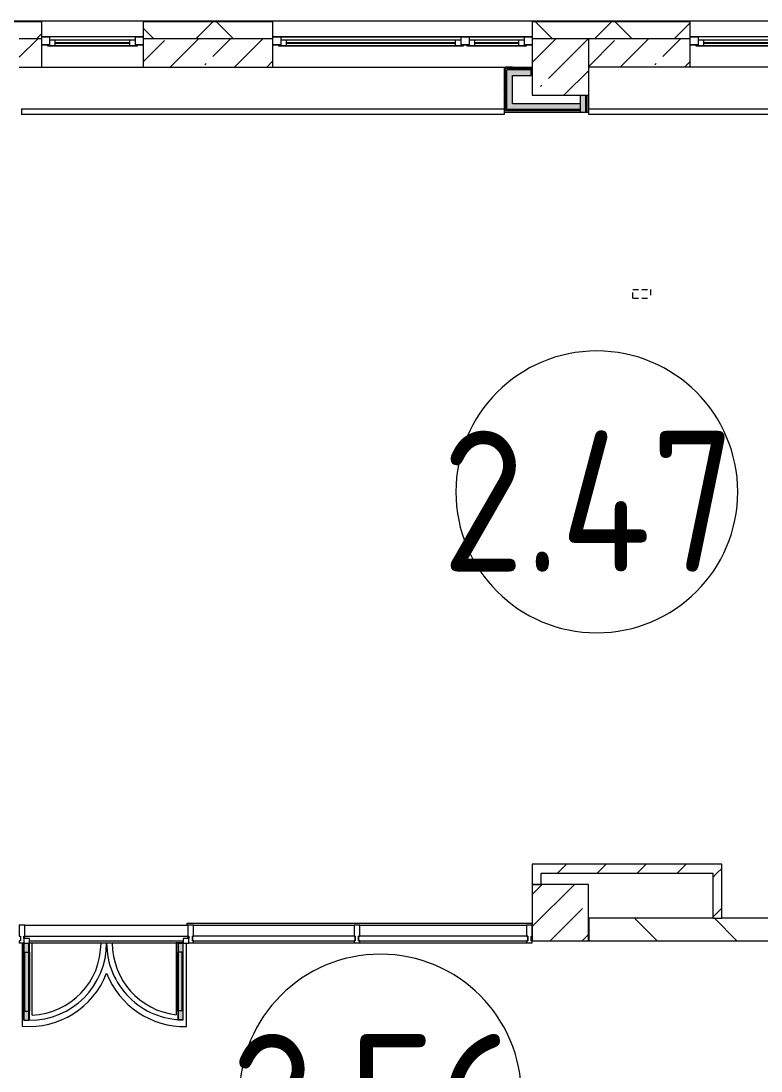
# Model space of a CAD drawing. Header units: millimetres. Extents: x 11693 to 241752, y -8553 to 29926.
# Drawn here: x 200806 to 207369, y 12246 to 21558 of the extents above; entities that cross this region are included whole.
import ezdxf

# ---------------------------------------------------------------- set-up
doc = ezdxf.new("R2010")
doc.units = ezdxf.units.MM
doc.linetypes.add('200_ШТРИХ__ш1_п0_6_', pattern=[80, 50, -30])
for name, color, linetype, lineweight in [('A-AREA-IDEN', 7, 'Continuous', 9), ('A-DETL-MBND', 7, '200_ШТРИХ__ш1_п0_6_', 9), ('A-GLAZ-2', 7, 'Continuous', 5), ('A-GLAZ-CURT-2', 7, 'Continuous', 5), ('A-GLAZ-CWMG-2', 7, 'Continuous', 5), ('A-WALL-2', 7, 'Continuous', 9), ('A-WALL-5', 7, 'Continuous', 5), ('I-WALL-3', 7, 'Continuous', 5), ('S-COLS', 7, 'Continuous', 5)]:
    doc.layers.add(name, color=color, linetype=linetype, lineweight=lineweight)
for name, color, linetype, lineweight, true_color in [('A-DETL-GENF-3', 7, 'Continuous', 5, 0xe2e2e2), ('A-DETL-GENF-4', 7, 'Continuous', 5, 0xaaaaaa), ('A-DOOR-2', 7, 'Continuous', 5, 0xaaaaaa), ('A-FLOR-1', 7, 'Continuous', 5, 0xaaaaaa), ('I-WALL-1', 7, 'Continuous', 5, 0xe7e7e7), ('I-WALL-2', 7, 'Continuous', 9, 0xe7e7e7)]:
    doc.layers.add(name, color=color, linetype=linetype, lineweight=lineweight, true_color=true_color)
doc.styles.add('GOST Common_3', font='GOST_Common.ttf', dxfattribs={"width": 0.9, "height": 1250})
pattern_1 = [(45, (89739.8, 0), (-285.1231, 285.1231), []), (45, (90024.94, 0), (-285.1231, 285.1231), [504.031, -100.806, 16.764, -84.042])]
pattern_2 = [(45, (89739.81, 0), (-176.7767, 176.7767), [])]
pattern_3 = [(45, (89739.8, 0), (-530.33, 530.33), []), (135, (89739.8, 0), (-530.33, -530.33), [])]

# ---------------------------------------------------------------- blocks, each defined once
blk = doc.blocks.new('120_Окно_СКБ_1Ст - 120_Окно_СКБ_1Ст 900х2500_h_ с форточкой-22877787-Общий план 2 этажа с размещением фрагментов 2_1-2_7')
at = {"layer": 'A-GLAZ-2'}
for p, q in [((-450, -127), (-450, -57)), ((-450, -57), (-380, -57)), ((450, -57), (-450, -57)), ((-380, -57), (-380, -127)), ((380, -87), (-380, -87)), ((-380, -87), (-380, -127)), ((-330, -137), (-330, -87)), ((330, -137), (330, -87)), ((380, -127), (380, -57)), ((380, -57), (450, -57)), ((380, -127), (380, -87)), ((450, -57), (450, -127)), ((-380, -127), (-450, -127)), ((-450, -127), (-400, -127)), ((-380, -127), (-400, -127)), ((-400, -127), (-400, -137)), ((-400, -137), (400, -137)), ((400, -137), (-400, -137)), ((-330, -107), (330, -107)), ((330, -117), (-330, -117)), ((450, -127), (380, -127)), ((400, -127), (380, -127)), ((400, -127), (450, -127)), ((400, -137), (400, -127))]:
    blk.add_line(p, q, dxfattribs=at)
blk = doc.blocks.new('120_Окно_СКБ_2Ст_Фрамуга сверху - 120_Окно_СКБ_2Ст_2300х2500_h_ ДОО-V135-Общий план 2 этажа с размещением фрагментов 2_1-2_7')
at = {"layer": 'A-GLAZ-2'}
for p, q in [((-1150, -127), (-1150, -57)), ((-1150, -57), (-1080, -57)), ((1150, -57), (-1150, -57)), ((-1080, -57), (-1080, -127)), ((-1080, -57), (1080, -57)), ((520, -87), (-1080, -87)), ((-1080, -87), (-1080, -127)), ((-1030, -137), (-1030, -87)), ((470, -137), (470, -87)), ((520, -127), (520, -57)), ((520, -57), (590, -57)), ((520, -127), (520, -87)), ((590, -57), (590, -127)), ((1080, -87), (590, -87)), ((590, -87), (590, -127)), ((640, -137), (640, -87)), ((1030, -137), (1030, -87)), ((1080, -127), (1080, -57)), ((1080, -57), (1150, -57)), ((1080, -127), (1080, -87)), ((1150, -57), (1150, -127)), ((-1080, -127), (-1150, -127)), ((-1150, -127), (-1100, -127)), ((-1080, -127), (-1100, -127)), ((-1100, -127), (-1100, -137)), ((-1100, -137), (540, -137)), ((540, -137), (-1100, -137)), ((-1030, -107), (470, -107)), ((470, -117), (-1030, -117)), ((590, -127), (520, -127)), ((540, -127), (520, -127)), ((540, -127), (570, -127)), ((540, -127), (570, -127)), ((540, -137), (540, -127)), ((590, -127), (570, -127)), ((570, -127), (570, -137)), ((570, -137), (1100, -137)), ((1100, -137), (570, -137)), ((640, -107), (1030, -107)), ((1030, -117), (640, -117)), ((1150, -127), (1080, -127)), ((1100, -127), (1080, -127)), ((1100, -127), (1150, -127)), ((1100, -137), (1100, -127))]:
    blk.add_line(p, q, dxfattribs=at)
blk = doc.blocks.new('BSC_Колонна _Прямоугольная - 500х500-23282985-Общий план 2 этажа с размещением фрагментов 2_1-2_7')
at = {"layer": 'S-COLS'}
h = blk.add_hatch(dxfattribs=at)
h.set_pattern_fill('FP_135', color=256, style=0, pattern_type=2)
h.set_pattern_definition([(45, (-115850.45, -21150), (-285.1231, 285.1231), []), (45, (-115565.32, -21150), (-285.1231, 285.1231), [504.031, -100.806, 16.764, -84.042])])
h.paths.add_polyline_path([(-250, -250), (250, -250), (250, 250), (-250, 250), (-250, 78.5)])
for p, q in [((250, 250), (-250, 250)), ((-250, 250), (-250, -250)), ((250, -250), (250, 250)), ((-250, -250), (250, -250))]:
    blk.add_line(p, q, dxfattribs=at)
blk = doc.blocks.new('Прямоугольный импост - Импост структурный с накладкой - 160мм Темный-32356295-Общий план 2 этажа с размещением фрагментов 2_1-2_7')
at = {"layer": 'A-GLAZ-CWMG-2'}
for p, q in [((-50, 40), (-50, 140)), ((-50, 140), (0, 140)), ((0, 140), (0, 40)), ((-40, 40), (-50, 40)), ((-40, 20), (-40, 40)), ((-10, 40), (-10, 0)), ((0, 40), (-10, 40)), ((-10, 0), (0, 0)), ((0, 0), (0, -17)), ((0, -17), (-40, -17))]:
    blk.add_line(p, q, dxfattribs=at)
blk = doc.blocks.new('Системная панель - Стекло - 40мм-32428871-Общий план 2 этажа с размещением фрагментов 2_1-2_7')
at = {"layer": 'A-GLAZ-CURT-2'}
for p, q in [((749.5, 0), (-749.5, 0)), ((-749.5, 0), (-749.5, -40)), ((749.5, -40), (749.5, 0)), ((-749.5, -40), (749.5, -40))]:
    blk.add_line(p, q, dxfattribs=at)
blk = doc.blocks.new('Прямоугольный импост - Импост структурный с накладкой - 160мм Темный-32428319-Общий план 2 этажа с размещением фрагментов 2_1-2_7')
at = {"layer": 'A-GLAZ-CWMG-2'}
for p, q in [((0, 140), (-50, 140)), ((-50, 140), (-50, 40)), ((0, 40), (0, 140)), ((-50, 40), (-40, 40)), ((-40, 0), (-50, 0)), ((-50, 0), (-50, -17)), ((-40, 40), (-40, 0)), ((-10, 0), (-10, 40)), ((-10, 40), (0, 40)), ((0, 0), (-10, 0)), ((0, -17), (0, 0)), ((-50, -17), (0, -17))]:
    blk.add_line(p, q, dxfattribs=at)
blk = doc.blocks.new('Дверь_Витражная_остекление_ - ВВ-23-32429828-Общий план 2 этажа с размещением фрагментов 2_1-2_7')
at = {"layer": 'A-DETL-GENF-3'}
for points in [[(-637.5, 700), (-682.5, 700), (-682.5, 20), (-637.5, 20), (-637.5, 73.2)], [(732.5, 705), (687.5, 705), (687.5, 20), (732.5, 20), (732.5, 73.2)]]:
    blk.add_hatch(color=256, dxfattribs=at).paths.add_polyline_path(points)
at = {"layer": 'A-DETL-GENF-4'}
for p, q in [((-682.5, 700), (-637.5, 700)), ((-682.5, 700), (-682.5, 20)), ((-637.5, 700), (-682.5, 700)), ((-682.5, 700), (-682.5, 20)), ((-637.5, 700), (-637.5, 20)), ((-637.5, 20), (-637.5, 700)), ((732.5, 705), (687.5, 705)), ((687.5, 705), (687.5, 20)), ((732.5, 705), (687.5, 705)), ((687.5, 705), (687.5, 20)), ((732.5, 705), (732.5, 20)), ((732.5, 20), (732.5, 705)), ((-682.5, 620), (-637.5, 620)), ((-672.5, 620), (-672.5, 100)), ((-628.5, 620), (-628.5, 100)), ((678.5, 625), (678.5, 100)), ((732.5, 625), (687.5, 625)), ((722.5, 625), (722.5, 100)), ((-682.5, 100), (-637.5, 100)), ((732.5, 100), (687.5, 100)), ((-637.5, 20), (-682.5, 20)), ((-682.5, 20), (-637.5, 20))]:
    blk.add_line(p, q, dxfattribs=at)
at = {"layer": 'A-DOOR-2'}
for p, q in [((-682.5, 700), (-682.5, 20)), ((682.5, 705), (682.5, 20)), ((-682.5, 20), (-732.5, 20)), ((-732.5, 20), (-732.5, -20)), ((-682.5, -20), (-682.5, 20)), ((732.5, 20), (682.5, 20)), ((682.5, 20), (682.5, -20)), ((732.5, -20), (732.5, 20)), ((-732.5, -20), (-682.5, -20)), ((682.5, -20), (732.5, -20))]:
    blk.add_line(p, q, dxfattribs=at)
for centre, radius, start, end in [((-682.5, 20), 680, 360, 90), ((682.5, 20), 685, 90, 180)]:
    blk.add_arc(centre, radius, start, end, dxfattribs=at)
blk = doc.blocks.new('Прямоугольный импост - Импост структурный с накладкой - 160мм Темный-32428730-Общий план 2 этажа с размещением фрагментов 2_1-2_7')
at = {"layer": 'A-GLAZ-CWMG-2'}
for p, q in [((111100.5, 13540), (112545.5, 13540)), ((111100.5, 13420), (111100.5, 13440)), ((111100.5, 13440), (112545.5, 13440)), ((112545.5, 13440), (112545.5, 13420)), ((111140.5, 13400), (112505.5, 13400)), ((111140.5, 13383), (112505.5, 13383))]:
    blk.add_line(p, q, dxfattribs=at)
blk = doc.blocks.new('Прямоугольный импост - Импост структурный с накладкой - 160мм Темный-32428868-Общий план 2 этажа с размещением фрагментов 2_1-2_7')
at = {"layer": 'A-GLAZ-CWMG-2'}
for p, q in [((114070.5, 13540), (115549.5, 13540)), ((114070.5, 13383), (115549.5, 13383))]:
    blk.add_line(p, q, dxfattribs=at)
blk = doc.blocks.new('Системная панель - Стекло - 40мм-32428872-Общий план 2 этажа с размещением фрагментов 2_1-2_7')
at = {"layer": 'A-GLAZ-CURT-2'}
h = blk.add_hatch(dxfattribs=at)
h.set_pattern_fill('FP_182', color=256, style=0, pattern_type=2)
h.set_pattern_definition([(225, (113808, 12900), (1414.214, -1414.214), [1000, -3000]), (225, (114808, 13400), (1414.214, -1414.214), [3000, -1000]), (225, (112808, 13900), (1414.214, -1414.214), [1000, -3000])])
h.paths.add_polyline_path([(-722.5, 0), (-722.5, -40), (722.5, -40), (722.5, 0), (-358.2, 0)])
for p, q in [((722.5, 0), (-722.5, 0)), ((-722.5, 0), (-722.5, -40)), ((722.5, -40), (722.5, 0)), ((-722.5, -40), (722.5, -40))]:
    blk.add_line(p, q, dxfattribs=at)
blk = doc.blocks.new('Прямоугольный импост - Импост структурный с накладкой - 160мм Темный-32428869-Общий план 2 этажа с размещением фрагментов 2_1-2_7')
at = {"layer": 'A-GLAZ-CWMG-2'}
for p, q in [((112595.5, 13540), (114020.5, 13540)), ((112595.5, 13383), (114020.5, 13383))]:
    blk.add_line(p, q, dxfattribs=at)
blk = doc.blocks.new('Прямоугольный импост - Импост структурный с накладкой - 160мм Темный-32356291-Общий план 2 этажа с размещением фрагментов 2_1-2_7')
at = {"layer": 'A-GLAZ-CWMG-2'}
for p, q in [((-25, 40), (-25, 140)), ((-25, 140), (25, 140)), ((25, 140), (25, 40)), ((-15, 40), (-25, 40)), ((-25, -17), (-25, 0)), ((-25, 0), (-15, 0)), ((-15, 0), (-15, 40)), ((15, 40), (15, 20)), ((25, 40), (15, 40)), ((15, -17), (-25, -17))]:
    blk.add_line(p, q, dxfattribs=at)
blk = doc.blocks.new('Прямоугольный импост - Импост структурный с накладкой - 160мм Темный-30755836-Общий план 2 этажа с размещением фрагментов 2_1-2_7')
at = {"layer": 'A-GLAZ-CWMG-2'}
for p, q in [((-25, 40), (-25, 140)), ((-25, 140), (25, 140)), ((25, 140), (25, 40)), ((-15, 40), (-25, 40)), ((-25, -17), (-25, 0)), ((-25, 0), (-15, 0)), ((-15, 0), (-15, 40)), ((15, 40), (15, 0)), ((25, 40), (15, 40)), ((15, 0), (25, 0)), ((25, 0), (25, -17)), ((25, -17), (-25, -17))]:
    blk.add_line(p, q, dxfattribs=at)
blk = doc.blocks.new('Марка_Помещения - Номер-25198446-Общий план 2 этажа с размещением фрагментов 2_1-2_7')
at = {"layer": 'A-AREA-IDEN'}
for start, end in [(360, 180), (180, 360)]:
    blk.add_arc((0, 0), 2.5, start, end, dxfattribs=at)

msp = doc.modelspace()

# ---------------------------------------------------------------- hatches: boundary and pattern name
at = {"layer": 'A-WALL-5'}
h = msp.add_hatch(dxfattribs=at)
h.set_pattern_fill('FP_49', color=256, style=0, pattern_type=2)
h.set_pattern_definition([(45, (89739.8, 0), (-353.5534, 353.5534), []), (135, (89739.8, 0), (-353.5534, -353.5534), [])])
h.paths.add_polyline_path([(214819.8, 21400), (214969.8, 21400), (214969.8, 21550), (209890, 21550), (209890, 21400), (213646.2, 21400)])
h.paths.add_polyline_path([(208990, 21400), (208990, 21550), (207640.3, 21550), (207640.3, 21400), (208526.1, 21400)])
h.paths.add_polyline_path([(206740.3, 21400), (206740.3, 21550), (205340.3, 21550), (205340.3, 21400), (205840.3, 21400)])
h.paths.add_polyline_path([(203040.3, 21400), (203040.3, 21550), (201889.8, 21550), (201889.8, 21400)])
h.paths.add_polyline_path([(200789.8, 21400), (200989.8, 21400), (200989.8, 21550), (199690.3, 21550), (199690.3, 21400), (200334, 21400)])
h.paths.add_polyline_path([(198790.3, 21400), (198790.3, 21550), (197490.3, 21550), (197490.3, 21400), (198285.9, 21400)])
h.paths.add_polyline_path([(196590.3, 21400), (196590.3, 21550), (195290, 21550), (195290, 21400), (196237.9, 21400)])
h.paths.add_polyline_path([(192141.8, 21400), (192990, 21400), (192990, 21550), (191789.8, 21550), (191789.8, 21400)])
h.paths.add_polyline_path([(190539.8, 21400), (190889.8, 21400), (190889.8, 21550), (186349.8, 21550), (186349.8, 21400), (190319.8, 21400)])
h.paths.add_polyline_path([(183049.8, 21400), (183049.8, 21550), (182799.8, 21550), (182799.8, 21400), (182925.6, 21400)])
at = {"layer": 'I-WALL-1'}
for points in [[(205330.3, 21075), (205330.3, 21125), (205165.3, 21125), (205165.3, 21075)], [(205815.3, 20749), (205815.3, 20900), (205765.3, 20900), (205765.3, 20749)]]:
    msp.add_hatch(color=256, dxfattribs=at).paths.add_polyline_path(points)
at = {"layer": 'I-WALL-2'}
for points in [[(205115.3, 20774), (205165.3, 20774), (205165.3, 21125), (205115.3, 21125)], [(205165.3, 20774), (205765.3, 20774), (205765.3, 20824), (205165.3, 20824)]]:
    msp.add_hatch(color=256, dxfattribs=at).paths.add_polyline_path(points)
at = {"layer": 'I-WALL-3'}
h = msp.add_hatch(dxfattribs=at)
h.set_pattern_fill('FP_57', color=256, style=0, pattern_type=2)
h.set_pattern_definition(pattern_1)
h.paths.add_polyline_path([(210949.8, 21150), (210949.8, 21400), (210589.8, 21400), (210589.8, 21150)])
h.paths.add_polyline_path([(207640.3, 21150), (208990, 21150), (208990, 21400), (207640.3, 21400), (207640.3, 21228.5)])
h.paths.add_polyline_path([(205840.3, 21150), (206740.3, 21150), (206740.3, 21400), (205840.3, 21400), (205840.3, 21239.3)])
h.paths.add_polyline_path([(203040.3, 21150), (203040.3, 21400), (201889.8, 21400), (201889.8, 21150)])
h.paths.add_polyline_path([(200989.8, 21150), (200989.8, 21400), (200789.8, 21400), (200789.8, 21150)])
h.paths.add_polyline_path([(200089.8, 21150), (200089.8, 21400), (199690.3, 21400), (199690.3, 21150), (199822, 21150)])
h.paths.add_polyline_path([(198790.3, 21150), (198790.3, 21400), (197490.3, 21400), (197490.3, 21150), (198285.9, 21150)])
h.paths.add_polyline_path([(192653.8, 21150), (192990, 21150), (192990, 21400), (191789.8, 21400), (191789.8, 21150), (192141.8, 21150)])
h.paths.add_polyline_path([(196590.3, 21150), (196590.3, 21400), (195789.8, 21400), (195789.8, 21150), (196237.9, 21150)])
h.paths.add_polyline_path([(190605.8, 21150), (190889.8, 21150), (190889.8, 21400), (190539.8, 21400), (190539.8, 21150)])
h = msp.add_hatch(dxfattribs=at)
h.set_pattern_fill('FP_169', color=256, style=0, pattern_type=2)
h.set_pattern_definition(pattern_3)
h.paths.add_polyline_path([(205090.3, 20749), (205102.8, 20749), (205102.8, 21150), (205090.3, 21150)])
h = msp.add_hatch(dxfattribs=at)
h.set_pattern_fill('FP_169', color=256, style=0, pattern_type=2)
h.set_pattern_definition(pattern_3)
h.paths.add_polyline_path([(205165.3, 21137.5), (205330.3, 21137.5), (205330.3, 21150), (205102.8, 21150), (205102.8, 21137.5), (205115.3, 21137.5)])
h = msp.add_hatch(dxfattribs=at)
h.set_pattern_fill('FP_169', color=256, style=0, pattern_type=2)
h.set_pattern_definition(pattern_3)
h.paths.add_polyline_path([(205102.8, 20761.5), (205115.3, 20761.5), (205115.3, 21137.5), (205102.8, 21137.5)])
h = msp.add_hatch(dxfattribs=at)
h.set_pattern_fill('FP_169', color=256, style=0, pattern_type=2)
h.set_pattern_definition(pattern_3)
h.paths.add_polyline_path([(205330.3, 21125), (205330.3, 21137.5), (205115.3, 21137.5), (205115.3, 21125), (205165.3, 21125)])
h = msp.add_hatch(dxfattribs=at)
h.set_pattern_fill('FP_169', color=256, style=0, pattern_type=2)
h.set_pattern_definition(pattern_3)
h.paths.add_polyline_path([(205827.8, 20749), (205827.8, 20900), (205815.3, 20900), (205815.3, 20749)])
h = msp.add_hatch(dxfattribs=at)
h.set_pattern_fill('FP_61', color=256, style=0, pattern_type=2)
h.set_pattern_definition(pattern_2)
h.paths.add_polyline_path([(206940.3, 14000), (207020.3, 14000), (207020.3, 14080), (205419.8, 14080), (205419.8, 14000), (205454.1, 14000)])
h = msp.add_hatch(dxfattribs=at)
h.set_pattern_fill('FP_61', color=256, style=0, pattern_type=2)
h.set_pattern_definition(pattern_2)
h.paths.add_polyline_path([(207020.3, 13600), (207020.3, 14000), (206940.3, 14000), (206940.3, 13600)])
h = msp.add_hatch(dxfattribs=at)
h.set_pattern_fill('FP_60', color=256, style=0, pattern_type=2)
h.set_pattern_definition([(135, (89739.8, 0), (-353.5534, -353.5534), [])])
h.paths.add_polyline_path([(210669.8, 13400), (210669.8, 13600), (210019.8, 13600), (210019.8, 13400), (210574.2, 13400)])
h.paths.add_polyline_path([(207502.1, 13400), (208569.8, 13400), (208569.8, 13600), (205840.3, 13600), (205840.3, 13400)])
at = {"layer": 'S-COLS'}
h = msp.add_hatch(dxfattribs=at)
h.set_pattern_fill('FP_57', color=256, style=0, pattern_type=2)
h.set_pattern_definition(pattern_1)
h.paths.add_polyline_path([(205339.8, 13400), (205839.8, 13400), (205839.8, 13900), (205339.8, 13900)])

# ---------------------------------------------------------------- linework, layer by layer
at = {"layer": 'A-DETL-MBND'}
for p, q in [((206231.8, 19100), (206231.8, 19177.5)), ((206231.8, 19177.5), (206389.8, 19177.5)), ((206231.8, 19100), (206389.8, 19100)), ((206389.8, 19177.5), (206389.8, 19100))]:
    msp.add_line(p, q, dxfattribs=at)
at = {"layer": 'A-FLOR-1'}
for p, q in [((202279.8, 13540), (202279.8, 13557)), ((202279.8, 13557), (205339.8, 13557)), ((200830.3, 13378.5), (200815.7, 13378.5)), ((200815.7, 13378.5), (200815.7, 12642.4)), ((200905, 13378.5), (200875.3, 13378.5)), ((200905, 12740.7), (200905, 13378.5)), ((201615.3, 13380), (201515.3, 13380)), ((202245.3, 13381.5), (202180.6, 13381.5)), ((202180.6, 13381.5), (202180.6, 12744.4)), ((202272.9, 12640.2), (202272.9, 13380))]:
    msp.add_line(p, q, dxfattribs=at)
for centre, radius, start, end in [((200875.3, 13380), 640, 272.66078, 0), ((202255.3, 13380), 640, 180, 263.29215), ((200875.3, 13380), 740, 265.37807, 338.81722), ((202255.3, 13380), 740, 201.18278, 271.36364)]:
    msp.add_arc(centre, radius, start, end, dxfattribs=at)
at = {"layer": 'A-WALL-2'}
for p, q in [((200989.8, 21553), (199690.3, 21553)), ((200989.8, 21550), (199690.3, 21550)), ((203040.3, 21553), (201889.8, 21553)), ((203040.3, 21550), (201889.8, 21550)), ((206740.3, 21553), (205340.3, 21553)), ((206740.3, 21550), (205340.3, 21550)), ((200989.8, 21400), (200789.8, 21400)), ((203040.3, 21400), (201889.8, 21400)), ((206740.3, 21400), (205840.3, 21400)), ((205165.3, 21150), (205102.8, 21150)), ((205102.8, 20761.5), (205102.8, 21137.5)), ((205330.3, 21137.5), (205102.8, 21137.5)), ((205115.3, 20774), (205115.3, 21125)), ((205330.3, 21125), (205115.3, 21125)), ((205815.3, 20749), (205815.3, 20900)), ((205827.8, 20749), (205827.8, 20900)), ((205765.3, 20774), (205115.3, 20774)), ((205765.3, 20761.5), (205102.8, 20761.5)), ((206940.3, 13600), (207020.3, 13600))]:
    msp.add_line(p, q, dxfattribs=at)
at = {"layer": 'A-WALL-5'}
for p, q in [((209890, 21558), (196590.3, 21558)), ((200989.8, 21400), (200989.8, 21558)), ((201889.8, 21558), (201889.8, 21400)), ((203040.3, 21400), (203040.3, 21558)), ((205340.3, 21558), (205340.3, 21400)), ((206740.3, 21400), (206740.3, 21558))]:
    msp.add_line(p, q, dxfattribs=at)
at = {"layer": 'I-WALL-3'}
for p, q in [((200989.8, 21150), (200989.8, 21400)), ((201889.8, 21400), (201889.8, 21150)), ((203040.3, 21150), (203040.3, 21400)), ((206740.3, 21150), (206740.3, 21400)), ((200789.8, 21150), (205340.3, 21150)), ((205090.3, 21150), (205090.3, 20728)), ((205330.3, 21075), (205330.3, 21150)), ((207895.3, 21150), (205840.3, 21150)), ((205165.3, 20824), (205165.3, 21075)), ((205165.3, 21075), (205330.3, 21075)), ((205765.3, 20900), (205765.3, 20749)), ((205840.3, 20729), (205840.3, 20900)), ((200810.8, 20778), (205090.3, 20778)), ((200810.8, 20778), (200810.8, 20728)), ((205765.3, 20824), (205165.3, 20824)), ((205840.3, 20779), (207875.3, 20779)), ((205090.3, 20728), (200810.8, 20728)), ((205090.3, 20749), (205840.3, 20749)), ((207875.3, 20729), (205840.3, 20729)), ((205339.8, 14080), (205339.8, 13900)), ((207020.3, 14080), (205339.8, 14080)), ((207020.3, 13600), (207020.3, 14080)), ((205419.8, 13900), (205419.8, 14000)), ((205419.8, 14000), (206940.3, 14000)), ((206940.3, 14000), (206940.3, 13600)), ((205339.8, 13900), (205419.8, 13900)), ((206940.3, 13600), (205840.3, 13600)), ((205840.3, 13600), (205840.3, 13400)), ((208539.8, 13600), (207020.3, 13600)), ((205840.3, 13400), (208539.8, 13400))]:
    msp.add_line(p, q, dxfattribs=at)
at = {"layer": 'S-COLS'}
for p, q in [((205839.8, 13900), (205339.8, 13900)), ((205339.8, 13900), (205339.8, 13400)), ((205839.8, 13400), (205839.8, 13900)), ((205339.8, 13400), (205839.8, 13400))]:
    msp.add_line(p, q, dxfattribs=at)

# ---------------------------------------------------------------- block references
at = {"layer": 'A-AREA-IDEN', "xscale": 499.9999999999995, "yscale": 499.9999999999995, "zscale": 499.9999999999995}
for p in [(205912.4, 17381.6), (203993.4, 12031.7)]:
    msp.add_blockref('Марка_Помещения - Номер-25198446-Общий план 2 этажа с размещением фрагментов 2_1-2_7', p, dxfattribs=at)
at = {"layer": 'A-DOOR-2', "rotation": 180}
msp.add_blockref('Дверь_Витражная_остекление_ - ВВ-23-32429828-Общий план 2 этажа с размещением фрагментов 2_1-2_7', (201562.8, 13400), dxfattribs=at)
at = {"layer": 'A-GLAZ-2'}
for name, p in [('120_Окно_СКБ_1Ст - 120_Окно_СКБ_1Ст 900х2500_h_ с форточкой-22877787-Общий план 2 этажа с размещением фрагментов 2_1-2_7', (201439.8, 21475)), ('120_Окно_СКБ_2Ст_Фрамуга сверху - 120_Окно_СКБ_2Ст_2300х2500_h_ ДОО-V135-Общий план 2 этажа с размещением фрагментов 2_1-2_7', (204190.3, 21475)), ('120_Окно_СКБ_1Ст - 120_Окно_СКБ_1Ст 900х2500_h_ с форточкой-22877787-Общий план 2 этажа с размещением фрагментов 2_1-2_7', (207190.3, 21475))]:
    msp.add_blockref(name, p, dxfattribs=at)
at = {"layer": 'A-GLAZ-CURT-2', "rotation": 180}
for name, p in [('Системная панель - Стекло - 40мм-32428872-Общий план 2 этажа с размещением фрагментов 2_1-2_7', (203047.8, 13400)), ('Системная панель - Стекло - 40мм-32428871-Общий план 2 этажа с размещением фрагментов 2_1-2_7', (204549.8, 13400))]:
    msp.add_blockref(name, p, dxfattribs=at)
at = {"layer": 'A-GLAZ-CWMG-2', "extrusion": (0, 0, -1)}
for name, p in [('Прямоугольный импост - Импост структурный с накладкой - 160мм Темный-32356295-Общий план 2 этажа с размещением фрагментов 2_1-2_7', (-200790.3, 13400)), ('Прямоугольный импост - Импост структурный с накладкой - 160мм Темный-32356291-Общий план 2 этажа с размещением фрагментов 2_1-2_7', (-202310.3, 13400)), ('Прямоугольный импост - Импост структурный с накладкой - 160мм Темный-30755836-Общий план 2 этажа с размещением фрагментов 2_1-2_7', (-203785.3, 13400))]:
    msp.add_blockref(name, p, dxfattribs=at)
at = {"layer": 'A-GLAZ-CWMG-2'}
for name, p in [('Прямоугольный импост - Импост структурный с накладкой - 160мм Темный-32428730-Общий план 2 этажа с размещением фрагментов 2_1-2_7', (89739.8, 0)), ('Прямоугольный импост - Импост структурный с накладкой - 160мм Темный-32428869-Общий план 2 этажа с размещением фрагментов 2_1-2_7', (89739.8, 0)), ('Прямоугольный импост - Импост структурный с накладкой - 160мм Темный-32428868-Общий план 2 этажа с размещением фрагментов 2_1-2_7', (89739.8, 0)), ('Прямоугольный импост - Импост структурный с накладкой - 160мм Темный-32428319-Общий план 2 этажа с размещением фрагментов 2_1-2_7', (205339.3, 13400))]:
    msp.add_blockref(name, p, dxfattribs=at)
at = {"layer": 'S-COLS'}
msp.add_blockref('BSC_Колонна _Прямоугольная - 500х500-23282985-Общий план 2 этажа с размещением фрагментов 2_1-2_7', (205590.3, 21150), dxfattribs=at)

# ---------------------------------------------------------------- texts
at = {"layer": 'A-AREA-IDEN', "char_height": 1250, "attachment_point": 1, "style": 'GOST Common_3'}
for s, insert, width in [('2.47', (204538.7, 17924.4), 3427.214), ('2.56', (202664.7, 12574.5), 3318.986)]:
    msp.add_mtext(s, dxfattribs=dict(at, insert=insert, width=width))

doc.saveas('drawing.dxf')
